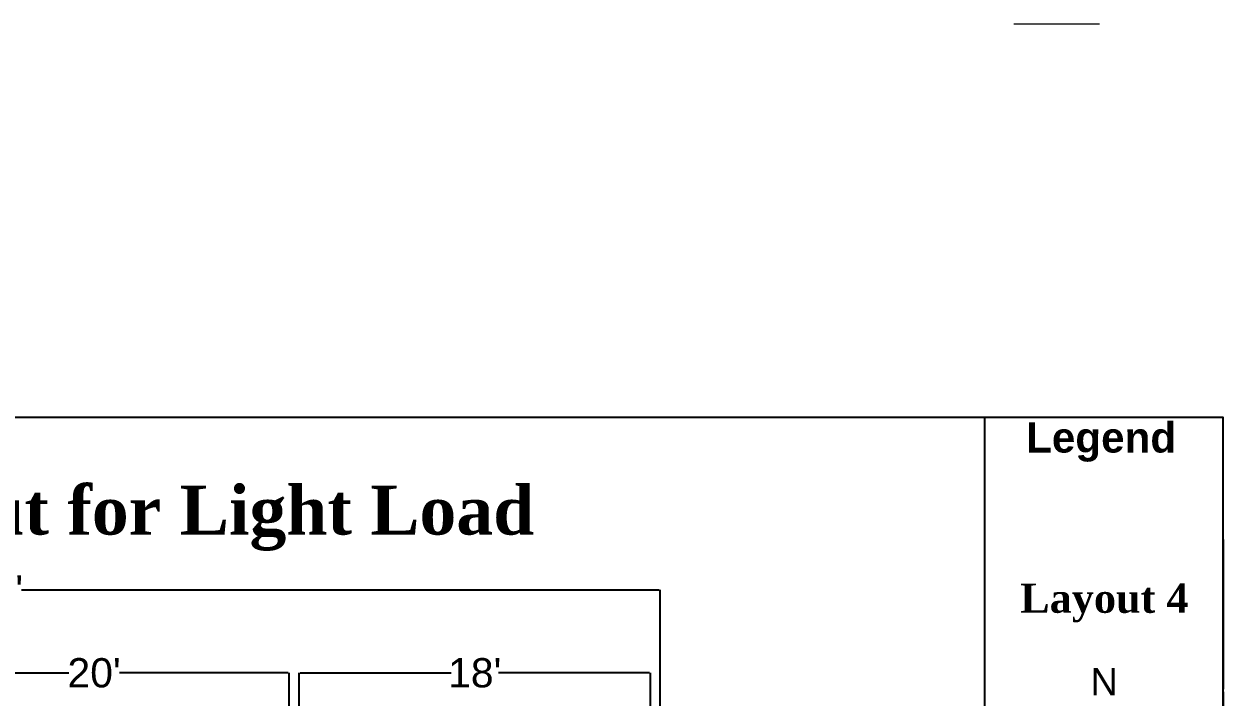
# Model space of a CAD drawing. Header units: inches. Extents: x -412 to 20037, y 548 to 16595.
# Drawn here: x 5575 to 6312, y 8745 to 9159 of the extents above; entities that cross this region are included whole.
import ezdxf

# ---------------------------------------------------------------- set-up
doc = ezdxf.new("R2010")
doc.units = ezdxf.units.IN
doc.header["$MEASUREMENT"] = 0
doc.layers.get('Defpoints').update_dxf_attribs({"color": 6})
doc.layers.add('freecads.com', color=7, linetype='Continuous')
doc.layers.add('text', color=140, linetype='Continuous', lineweight=9)
doc.styles.add('A', font='times.ttf', dxfattribs={"height": 12})
doc.styles.get("Standard").update_dxf_attribs({"font": 'arial.ttf'})
doc.dimstyles.new('Copy of civil layout', dxfattribs={"dimtxt": 18, "dimasz": 0.625, "dimexe": 0.18, "dimexo": 0.0625, "dimgap": 0.09, "dimtad": 0, "dimtih": 1, "dimtoh": 1, "dimdec": 1, "dimzin": 0, "dimdsep": 46, "dimlunit": 4, "dimtxsty": 'Standard', "dimcen": 0.09, "dimclrd": 6, "dimclre": 256, "dimclrt": 256, "dimadec": 0, "dimazin": 0, "dimtfac": 1.5, "dimtdec": 1, "dimtofl": 0, "dimtmove": 0, "dimatfit": 0, "dimfxl": 1, "dimtolj": 1, "dimtzin": 0, "dimlwe": -1, "dimarcsym": 0})

# ---------------------------------------------------------------- blocks, each defined once
blk = doc.blocks.new('*D101')
at = {"transparency": 16777216}
for p, q in [((5150.32, 8718.26), (5150.32, 8810.88)), ((5966.32, 8718.26), (5966.32, 8810.88))]:
    blk.add_line(p, q, dxfattribs=at)
at = {"color": 6, "lineweight": -2, "transparency": 16777216}
for p, q in [((5150.95, 8810.7), (5542.91, 8810.7)), ((5965.7, 8810.7), (5573.74, 8810.7))]:
    blk.add_line(p, q, dxfattribs=at)
at = {"color": 6, "transparency": 16777216}
for points in [[(5150.95, 8810.8), (5150.95, 8810.59), (5150.32, 8810.7)], [(5965.7, 8810.8), (5965.7, 8810.59), (5966.32, 8810.7)]]:
    blk.add_solid(points, dxfattribs=at)
at = {"layer": 'Defpoints', "color": 0, "transparency": 16777216}
for p in [(5966.32, 8810.7), (5150.32, 8718.2), (5966.32, 8718.2)]:
    blk.add_point(p, dxfattribs=at)
at = {"transparency": 16777216, "insert": (5558.32, 8810.7), "char_height": 18, "attachment_point": 5}
blk.add_mtext("\\A1;68'", dxfattribs=at)
blk = doc.blocks.new('*D117')
at = {"transparency": 16777216}
for p, q in [((5498.33, 8712.33), (5498.33, 8759.95)), ((5738.33, 8712.33), (5738.33, 8759.95))]:
    blk.add_line(p, q, dxfattribs=at)
at = {"color": 6, "lineweight": -2, "transparency": 16777216}
for p, q in [((5498.95, 8759.77), (5602.81, 8759.77)), ((5737.7, 8759.77), (5633.85, 8759.77))]:
    blk.add_line(p, q, dxfattribs=at)
at = {"color": 6, "transparency": 16777216}
for points in [[(5498.95, 8759.88), (5498.95, 8759.67), (5498.33, 8759.77)], [(5737.7, 8759.88), (5737.7, 8759.67), (5738.33, 8759.77)]]:
    blk.add_solid(points, dxfattribs=at)
at = {"layer": 'Defpoints', "color": 0, "transparency": 16777216}
for p in [(5738.33, 8759.77), (5498.33, 8712.27), (5738.33, 8712.27)]:
    blk.add_point(p, dxfattribs=at)
at = {"transparency": 16777216, "insert": (5618.33, 8759.77), "char_height": 18, "attachment_point": 5}
blk.add_mtext("\\A1;20'", dxfattribs=at)
blk = doc.blocks.new('*D118')
at = {"transparency": 16777216}
for p, q in [((5744.33, 8712.33), (5744.33, 8759.95)), ((5960.33, 8712.33), (5960.33, 8759.95))]:
    blk.add_line(p, q, dxfattribs=at)
at = {"color": 6, "lineweight": -2, "transparency": 16777216}
for p, q in [((5744.95, 8759.77), (5837.81, 8759.77)), ((5959.7, 8759.77), (5866.84, 8759.77))]:
    blk.add_line(p, q, dxfattribs=at)
at = {"color": 6, "transparency": 16777216}
for points in [[(5744.95, 8759.88), (5744.95, 8759.67), (5744.33, 8759.77)], [(5959.7, 8759.88), (5959.7, 8759.67), (5960.33, 8759.77)]]:
    blk.add_solid(points, dxfattribs=at)
at = {"layer": 'Defpoints', "color": 0, "transparency": 16777216}
for p in [(5960.33, 8759.77), (5744.33, 8712.27), (5960.33, 8712.27)]:
    blk.add_point(p, dxfattribs=at)
at = {"transparency": 16777216, "insert": (5852.33, 8759.77), "char_height": 18, "attachment_point": 5}
blk.add_mtext("\\A1;18'", dxfattribs=at)

msp = doc.modelspace()

# ---------------------------------------------------------------- linework, layer by layer
msp.add_line((6165.83, 7955.06), (6165.83, 8917.05))
msp.add_lwpolyline([(4971.18, 7955.06), (6312.33, 7955.06), (6312.33, 8917.05), (4971.18, 8917.05)])
at = {"layer": 'freecads.com', "lineweight": 30}
for p, q in [((6312.33, 8841.96), (6312.33, 8749.75)), ((6312.33, 8603.41), (6312.33, 8748.22))]:
    msp.add_line(p, q, dxfattribs=at)
at = {"layer": 'text', "color": 0}
msp.add_line((6183.7, 9159.11), (6236.3, 9159.11), dxfattribs=at)

# ---------------------------------------------------------------- texts
at = {"color": 0, "insert": (6191.25, 8913.97), "char_height": 18.5796, "attachment_point": 1}
msp.add_mtext_dynamic_manual_height_columns('{\\fArial|b1|i0|c0|p34;\\C256;Legend}', width=85.8766, gutter_width=1.55, heights=[0], dxfattribs=at)
at = {"color": 7, "lineweight": 30, "insert": (6239.39, 8802.82), "char_height": 18, "width": 314.522, "attachment_point": 5, "style": 'A'}
msp.add_mtext('{\\fTimes New Roman|b1|i0|c0|p18;Layout 4}', dxfattribs=at)
at = {"layer": 'text', "color": 0, "attachment_point": 1}
for s, width, gutter_width, heights, insert, char_height in [('{\\fTimes New Roman|b1|i0|c0|p18;Conduit  Layout for Light Load}', 667.4382, 1, [0], (5270.72, 8874.94), 30), ('N', 27.7438, 1.39, [0.522], (6230.85, 8762.73), 16.73)]:
    msp.add_mtext_dynamic_manual_height_columns(s, width=width, gutter_width=gutter_width, heights=heights, dxfattribs=dict(at, insert=insert, char_height=char_height))

# ---------------------------------------------------------------- dimensions: what is measured, and where the dimension line sits
for base, p1, p2, picture, middle in [((5966.32, 8810.7), (5150.32, 8718.2), (5966.32, 8718.2), '*D101', (5558.32, 8810.7)), ((5738.33, 8759.77), (5498.33, 8712.27), (5738.33, 8712.27), '*D117', (5618.33, 8759.77)), ((5960.33, 8759.77), (5744.33, 8712.27), (5960.33, 8712.27), '*D118', (5852.33, 8759.77))]:
    dim = msp.add_linear_dim(base=base, p1=p1, p2=p2, dimstyle='Copy of civil layout')
    dim.commit()
    dim.dimension.update_dxf_attribs({"geometry": picture, "text_midpoint": middle})

doc.saveas('drawing.dxf')
